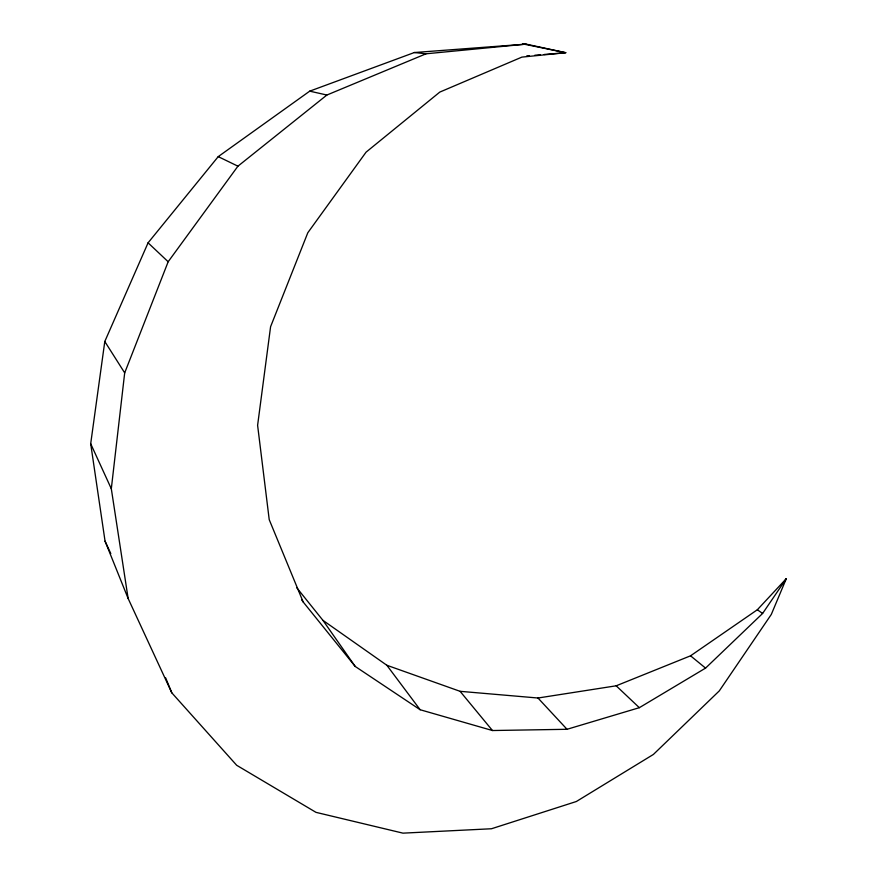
<?xml version="1.0" encoding="UTF-8"?>
<svg xmlns="http://www.w3.org/2000/svg" width="877" height="877" viewBox="0 0 877 877"><rect width="100%" height="100%" fill="white"/><g stroke="black" fill="none" stroke-linecap="round" stroke-linejoin="round"><path stroke-width="1.32" d="M128.13 598.487L111.313 488.763L124.687 372.878L168.165 261.752L237.93 166.181L326.88 95.034L426.047 53.793L526.178 44.124L565.775 52.708L521.881 57.115L439.783 92.096L366.071 152.16L307.805 232.756L270.587 326.715L257.608 425.312L269.217 519.644L303.146 601.94L355.207 666.443L420.138 709.734L492.468 730.53L567.035 729.291L639.333 707.684L705.557 668.11L762.606 613.462L786.307 578.656L771.3 614.437L719.283 690.901L653.398 754.439L576.353 801.512L491.482 828.754L402.971 833.15L315.994 812.354L236.68 765.281L171.804 692.83L128.13 598.487L105.054 541.164L90.693 443.729L104.791 341.493L148.081 242.819L218.23 156.632L309.724 91.153L414.361 52.532L526.178 44.124M784.257 582.175L786.307 578.656L757.344 609.756L690.55 655.81L616.18 685.803L537.985 698.015L460.085 691.317L386.856 665.27L322.944 620.357L296.722 587.711M526.748 55.898L529.434 55.679M534.827 55.24L540.21 54.802M544.244 54.473L565.775 52.708L522.571 43.85M414.361 52.532L426.047 53.793M309.724 91.153L326.88 95.034M218.23 156.632L237.93 166.181M757.344 609.756L762.606 613.462M690.55 655.81L705.557 668.11M148.081 242.819L168.165 261.752M616.18 685.803L639.333 707.684M537.985 698.015L567.035 729.291M460.085 691.317L492.468 730.53M386.856 665.27L420.138 709.734M322.944 620.357L355.207 666.443M301.6 599.693L303.146 601.94M104.791 341.493L124.687 372.878M105.054 541.164L110.798 553.584M90.693 443.729L111.313 488.763M165.676 677.899L171.804 692.83"/></g></svg>
